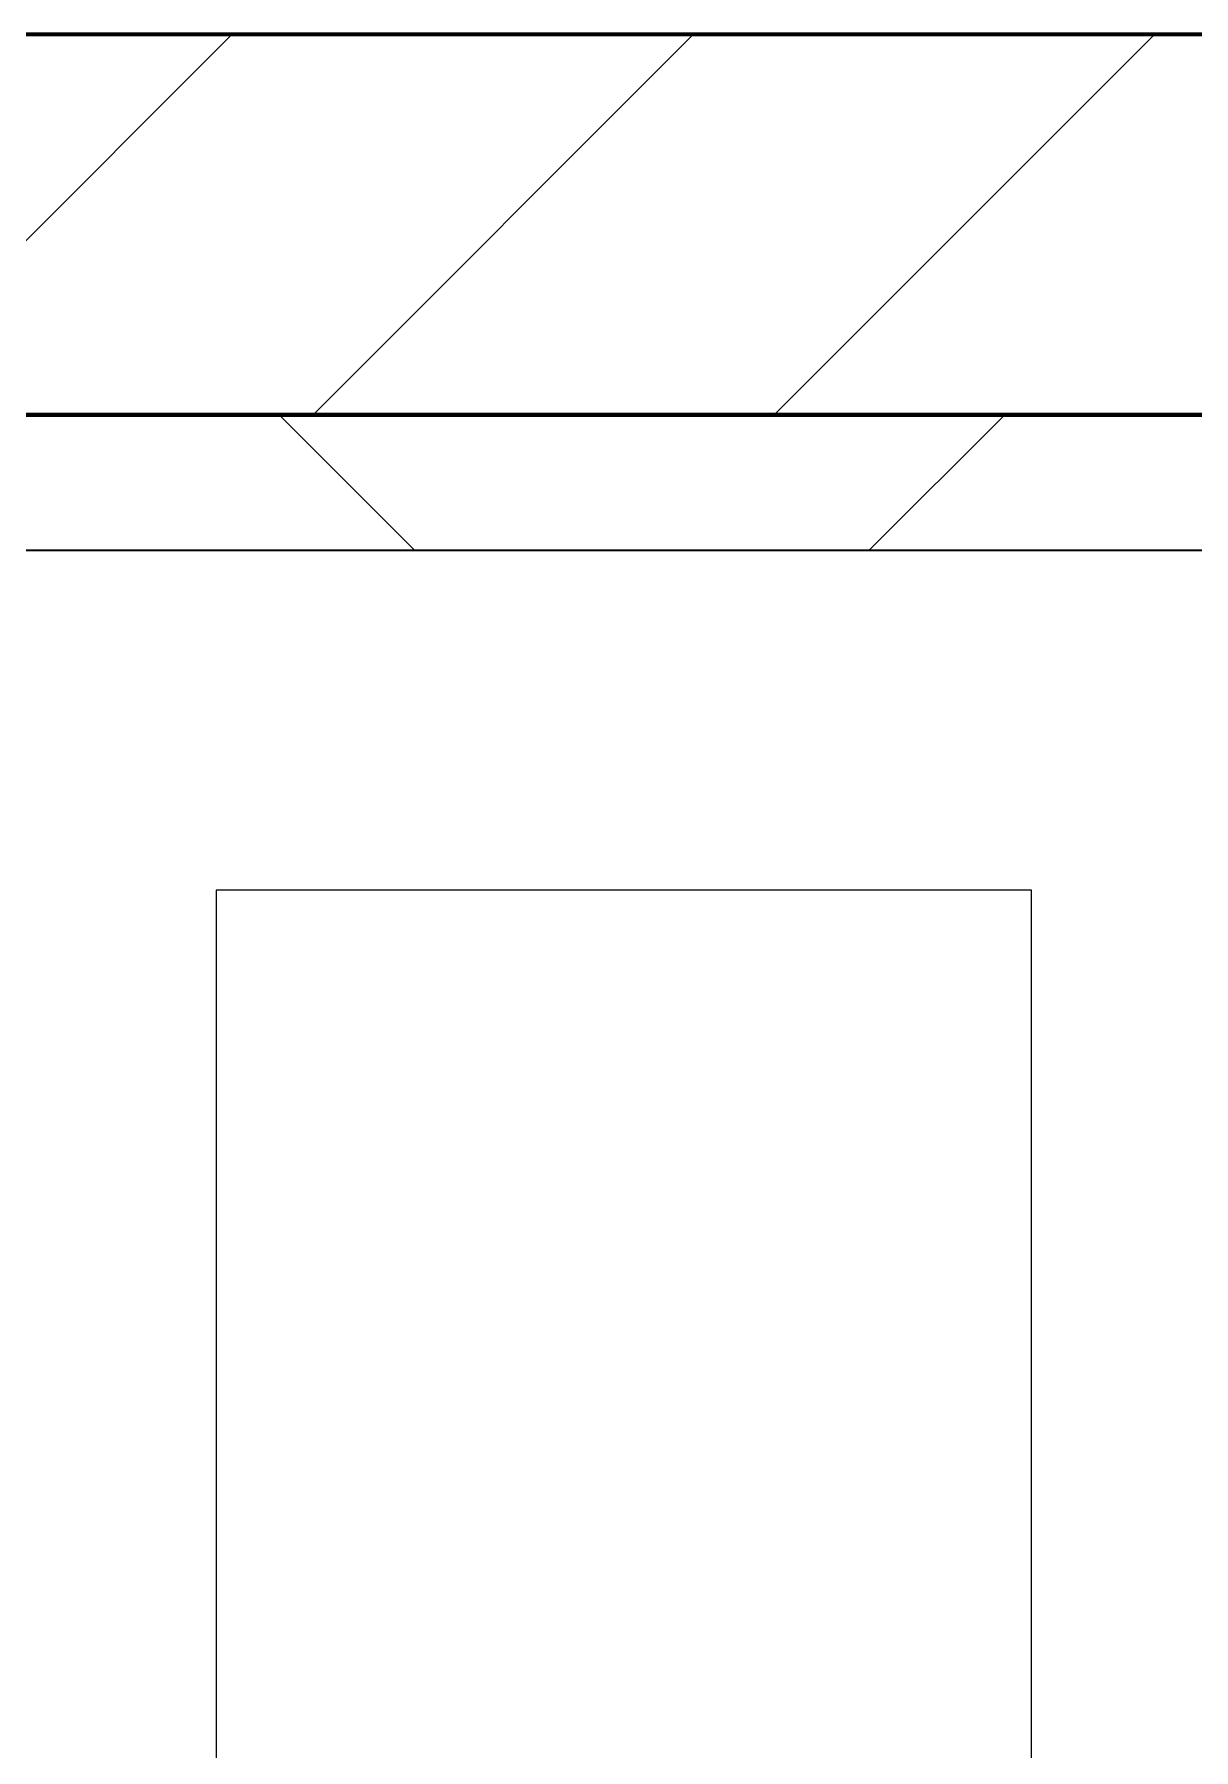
# Model space of a CAD drawing. Header units: millimetres. Extents: x -678720 to -601931, y -306 to 39239.
# Drawn here: x -667591 to -667164, y 8128 to 8759 of the extents above; entities that cross this region are included whole.
import ezdxf
from ezdxf.xclip import XClip

# ---------------------------------------------------------------- set-up
doc = ezdxf.new("R2010")
doc.units = ezdxf.units.MM
doc.header["$XCLIPFRAME"] = 0
doc.layers.add('000 - WIPEOUT', color=250, linetype='Continuous')
doc.layers.add('A11_ALU.SOLID SHEET', color=2, linetype='Continuous')
for name, color, linetype, lineweight in [('A-GLAZ-CURT', 2, 'Continuous', 9), ('A-WALL', 5, 'Continuous', 35), ('A-WALL-FNSH', 2, 'Continuous', 35), ('A-WALL-PATT', 1, 'Continuous', 35)]:
    doc.layers.add(name, color=color, linetype=linetype, lineweight=lineweight)

# ---------------------------------------------------------------- blocks, each defined once
blk = doc.blocks.new('PPLS-PP19_Custom Tile Pattern - Custom Tile Pattern-V80-4234-01 ENLARGED MULTI-PURPOSE LEVEL - REFLECTED CEILING PLAN - SHEET 5')
at = {"layer": 'A-GLAZ-CURT'}
for p, q in [((-300, 0), (300, 0)), ((300, 0), (-300, 0)), ((195.99, 0), (213.31, 0)), ((213.31, 0), (195.99, 0)), ((230.06, 0), (300, 0)), ((-300, -50), (300, -50)), ((300, -50), (-300, -50))]:
    blk.add_line(p, q, dxfattribs=at)
for points, knots in [([(-300, 0), (-284.65, 0), (-236.57, 0), (-174.61, 0), (-129.95, 0), (-110.8, 0), (-99.5, 0), (-91.46, 0)], [-5323.127839, -5323.127839, -5323.127839, -5323.127839, -4502.809032, -2700.551212, -1002.059161, -460.363443, 0, 0, 0, 0]), ([(-111.39, 0), (-118.69, 0), (-148.23, 0), (-202.69, 0), (-262.56, 0), (-294.48, 0), (-300, 0)], [-17861.827342, -17861.827342, -17861.827342, -17861.827342, -17136.203329, -15131.813646, -13729.592194, -13439.944408, -13439.944408, -13439.944408, -13439.944408]), ([(-150.34, 0), (-150.07, 0), (-147.75, 0), (-142.6, 0), (-127.86, 0), (-116.42, 0), (-112.25, 0)], [-4948.728362, -4948.728362, -4948.728362, -4948.728362, -4883.323924, -4440.880425, -4054.690705, -3835.264481, -3835.264481, -3835.264481, -3835.264481]), ([(-111.4, 0), (-120.46, 0), (-131.63, 0), (-147.74, 0), (-149.07, 0)], [-6957.82662, -6957.82662, -6957.82662, -6957.82662, -6449.282163, -6277.220794, -6277.220794, -6277.220794, -6277.220794]), ([(-86.16, 0), (-91.37, 0), (-104.13, 0), (-122.65, 0), (-139.03, 0), (-146.11, 0), (-146.95, 0)], [-1681.3698, -1681.3698, -1681.3698, -1681.3698, -1374.161226, -945.742622, -741.901385, -489.130243, -489.130243, -489.130243, -489.130243]), ([(-134.15, 0), (-133.32, 0), (-130.31, 0), (-117.33, 0), (-92.04, 0), (-74.02, 0), (-62.74, 0), (-60.36, 0), (-59.97, 0)], [-7657.439573, -7657.439573, -7657.439573, -7657.439573, -7293.749979, -6839.55839, -6236.997189, -5713.340575, -5140.470607, -5006.787413, -5006.787413, -5006.787413, -5006.787413]), ([(-113.43, 0), (-113.44, 0), (-113.96, 0), (-119.73, 0), (-125.43, 0), (-127.03, 0), (-127.41, 0)], [-328.499627, -328.499627, -328.499627, -328.499627, -282.672656, -98.539552, -24.539552, 0, 0, 0, 0]), ([(-126.5, 0), (-122.44, 0), (-117.47, 0), (-112.68, 0), (-112.43, 0)], [-5231.017328, -5231.017328, -5231.017328, -5231.017328, -4994.692869, -4981.921265, -4981.921265, -4981.921265, -4981.921265]), ([(-125.15, 0), (-124.93, 0), (-122.05, 0), (-116.67, 0), (-111.67, 0)], [-3362.7396, -3362.7396, -3362.7396, -3362.7396, -3342.215224, -3082.5113, -3082.5113, -3082.5113, -3082.5113]), ([(-46.15, 0), (-46.58, 0), (-49.04, 0), (-60.59, 0), (-81.23, 0), (-99.51, 0), (-114.02, 0), (-117.28, 0), (-118.78, 0)], [-1484.618509, -1484.618509, -1484.618509, -1484.618509, -1405.135169, -1060.00838, -740.068933, -229.489605, -116.330425, 0, 0, 0, 0]), ([(-117.74, 0), (-117.19, 0), (-114.78, 0), (-113.43, 0), (-113.43, 0)], [-821.249067, -821.249067, -821.249067, -821.249067, -394.672656, -330.879064, -330.879064, -330.879064, -330.879064]), ([(-45.44, 0), (-49.04, 0), (-60.29, 0), (-85.2, 0), (-103.26, 0), (-110.72, 0), (-111.46, 0)], [-3432.294019, -3432.294019, -3432.294019, -3432.294019, -2842.901703, -2193.204658, -1433.981041, -1345.709366, -1345.709366, -1345.709366, -1345.709366]), ([(-111.39, 0), (-110.88, 0), (-102.95, 0), (-90.42, 0), (-75.26, 0), (-68.41, 0), (-65.12, 0), (-63.63, 0)], [-3820.143407, -3820.143407, -3820.143407, -3820.143407, -3793.097032, -3402.597032, -3144.956779, -3050.982048, -2969.237017, -2969.237017, -2969.237017, -2969.237017]), ([(-111.39, 0), (-111.33, 0), (-107.95, 0), (-98.9, 0), (-85.29, 0), (-71.67, 0), (-65.93, 0), (-65.07, 0)], [-3077.780267, -3077.780267, -3077.780267, -3077.780267, -3074.362186, -2902.289527, -2605.247022, -2322.099534, -2241.8264, -2241.8264, -2241.8264, -2241.8264]), ([(-111.38, 0), (-103.33, 0), (-86.13, 0), (-63.44, 0), (-54.4, 0), (-49.99, 0), (-46.85, 0), (-45.85, 0)], [-4963.617072, -4963.617072, -4963.617072, -4963.617072, -4542.524482, -4008.285538, -3689.699207, -3546.54457, -3487.344885, -3487.344885, -3487.344885, -3487.344885]), ([(-111.16, 0), (-110.68, 0), (-106.82, 0), (-96.78, 0), (-71.33, 0), (-42.53, 0), (-12.78, 0), (4.23, 0), (9.64, 0), (10.14, 0), (10.18, 0)], [-5480.487471, -5480.487471, -5480.487471, -5480.487471, -5430.283136, -5103.229623, -4799.173296, -4065.652676, -3589.737505, -3285.047089, -3066.359526, -3044.715262, -3044.715262, -3044.715262, -3044.715262]), ([(-45.46, 0), (-49.32, 0), (-58.09, 0), (-75.59, 0), (-94, 0), (-107.46, 0), (-110.88, 0), (-111.04, 0)], [-1696.664541, -1696.664541, -1696.664541, -1696.664541, -1466.981642, -1208.454564, -789.402658, -501.969187, -487.154442, -487.154442, -487.154442, -487.154442]), ([(-45.46, 0), (-47.73, 0), (-58.45, 0), (-78.2, 0), (-100.35, 0), (-109.96, 0), (-110.5, 0)], [-8228.577539, -8228.577539, -8228.577539, -8228.577539, -8073.216054, -7508.296369, -7004.680444, -6974.689771, -6974.689771, -6974.689771, -6974.689771]), ([(-72.93, 0), (-75.51, 0), (-86.2, 0), (-99.99, 0), (-110.38, 0)], [-19442.345229, -19442.345229, -19442.345229, -19442.345229, -18935.241197, -17895.283523, -17895.283523, -17895.283523, -17895.283523]), ([(-91.46, 0), (-90.09, 0), (-84.7, 0), (-77.43, 0), (-72.73, 0), (-72.64, 0), (-72.64, 0)], [-19832.387487, -19832.387487, -19832.387487, -19832.387487, -19753.885894, -19541.04734, -19478.625389, -19471.062469, -19471.062469, -19471.062469, -19471.062469]), ([(-63.96, 0), (-64.13, 0), (-72.5, 0), (-80.63, 0), (-86.16, 0)], [-2171.769325, -2171.769325, -2171.769325, -2171.769325, -2007.031671, -1681.3698, -1681.3698, -1681.3698, -1681.3698]), ([(-29.03, 0), (-33.97, 0), (-43.74, 0), (-56.37, 0), (-71.66, 0), (-77.83, 0), (-82.66, 0), (-83.28, 0), (-83.28, 0)], [-2680.714891, -2680.714891, -2680.714891, -2680.714891, -2413.671296, -2161.752162, -2006.592567, -1646.621388, -1424.436217, -1393.971743, -1393.971743, -1393.971743, -1393.971743]), ([(-83.28, 0), (-83.28, 0), (-82.91, 0), (-76.14, 0), (-62.97, 0), (-48.14, 0), (-36.49, 0), (-33.57, 0), (-29.94, 0), (-28.57, 0)], [-1393.4169, -1393.4169, -1393.4169, -1393.4169, -1353.722004, -1274.333717, -1073.56893, -651.549973, -296.515819, -83.513472, 0, 0, 0, 0]), ([(-66.39, 0), (-66.39, 0), (-63.63, 0), (-57.13, 0), (-49.27, 0), (-46.29, 0)], [-2493.31794, -2493.31794, -2493.31794, -2493.31794, -2315.303971, -1809.437387, -1498.934542, -1498.934542, -1498.934542, -1498.934542]), ([(31.18, 0), (25.97, 0), (11.99, 0), (-16.92, 0), (-47.42, 0), (-65.77, 0), (-66.37, 0), (-66.38, 0)], [-4496.803627, -4496.803627, -4496.803627, -4496.803627, -4222.080604, -3745.412743, -2981.410125, -2542.574734, -2498.224237, -2498.224237, -2498.224237, -2498.224237]), ([(-63.63, 0), (-61.49, 0), (-57.39, 0), (-54.49, 0), (-45.2, 0), (-40.79, 0), (-40.46, 0), (-40.44, 0)], [-2969.237017, -2969.237017, -2969.237017, -2969.237017, -2851.217951, -2734.127174, -2474.780881, -2410.990208, -2350.645972, -2350.645972, -2350.645972, -2350.645972]), ([(-58.83, 0), (-58.37, 0), (-57.29, 0), (-54.23, 0), (-46.33, 0), (-42.62, 0), (-41.76, 0)], [-4859.52896, -4859.52896, -4859.52896, -4859.52896, -4680.891996, -4469.85053, -4321.566175, -4270.495146, -4270.495146, -4270.495146, -4270.495146]), ([(-51.83, 0), (-51.83, 0), (-51.78, 0), (-47.8, 0), (-46.77, 0), (-45.56, 0)], [-632.814994, -632.814994, -632.814994, -632.814994, -627.965721, -508.377888, -294.825634, -294.825634, -294.825634, -294.825634]), ([(76.63, 0), (74.8, 0), (67.65, 0), (53.52, 0), (37, 0), (24.07, 0), (12.82, 0), (-2.9, 0), (-20.62, 0), (-32.81, 0), (-44.85, 0), (-51.43, 0), (-51.79, 0)], [-3095.572228, -3095.572228, -3095.572228, -3095.572228, -2950.589685, -2634.532728, -2313.748533, -2106.613311, -1925.670641, -1617.263037, -1290.787923, -1039.307308, -819.71621, -644.910881, -644.910881, -644.910881, -644.910881]), ([(-36.33, 0), (-36.43, 0), (-37.27, 0), (-43.01, 0), (-44.74, 0), (-45.55, 0)], [-1855.773136, -1855.773136, -1855.773136, -1855.773136, -1810.870157, -1672.078046, -1522.242424, -1522.242424, -1522.242424, -1522.242424]), ([(-45.5, 0), (-42.68, 0), (-30.03, 0), (-18.03, 0), (8.61, 0), (14.55, 0), (19.53, 0), (20.32, 0)], [-3480.506342, -3480.506342, -3480.506342, -3480.506342, -3315.260113, -2864.387349, -2439.246196, -2084.094819, -2022.736455, -2022.736455, -2022.736455, -2022.736455]), ([(-45.46, 0), (-40.6, 0), (-33.05, 0), (-29.82, 0), (-29.19, 0)], [-1470.410112, -1470.410112, -1470.410112, -1470.410112, -963.711516, -666.19313, -666.19313, -666.19313, -666.19313]), ([(-36.62, 0), (-36.62, 0), (-40.35, 0), (-42.36, 0), (-44.6, 0), (-45.13, 0)], [-4069.478503, -4069.478503, -4069.478503, -4069.478503, -3858.647035, -3538.256648, -3449.24608, -3449.24608, -3449.24608, -3449.24608]), ([(9.32, 0), (9.08, 0), (7.65, 0), (2.57, 0), (-12.23, 0), (-25.64, 0), (-36.75, 0), (-43.58, 0), (-45.04, 0)], [-2922.926651, -2922.926651, -2922.926651, -2922.926651, -2882.788014, -2720.818881, -2518.50168, -2125.455881, -1792.521578, -1705.040547, -1705.040547, -1705.040547, -1705.040547]), ([(-26.75, 0), (-27.82, 0), (-33.84, 0), (-40.34, 0), (-44.38, 0)], [-8718.362214, -8718.362214, -8718.362214, -8718.362214, -8532.293389, -8253.382896, -8253.382896, -8253.382896, -8253.382896]), ([(-41.76, 0), (-39.9, 0), (-37.72, 0), (-36.92, 0), (-36.77, 0)], [-4270.495146, -4270.495146, -4270.495146, -4270.495146, -4161.040818, -4106.245333, -4106.245333, -4106.245333, -4106.245333]), ([(-36.78, 0), (-32.43, 0), (-19.22, 0), (8.83, 0), (43.36, 0), (70.92, 0), (82.12, 0), (83.66, 0)], [-6191.144455, -6191.144455, -6191.144455, -6191.144455, -5862.463379, -5340.621928, -4573.028122, -4094.177415, -3869.465285, -3869.465285, -3869.465285, -3869.465285]), ([(-36.29, 0), (-36.29, 0), (-34.66, 0), (-28.88, 0), (-26.95, 0), (-26.54, 0)], [-9150.272121, -9150.272121, -9150.272121, -9150.272121, -9057.163041, -8919.836787, -8834.607043, -8834.607043, -8834.607043, -8834.607043]), ([(19.77, 0), (14.26, 0), (1.26, 0), (-16.58, 0), (-34.76, 0), (-36.04, 0)], [-10229.544997, -10229.544997, -10229.544997, -10229.544997, -9884.23066, -9424.652049, -9182.880979, -9182.880979, -9182.880979, -9182.880979]), ([(-33.34, 0), (-33.34, 0), (-32.93, 0), (-31.16, 0), (-30.52, 0)], [-2415.024266, -2415.024266, -2415.024266, -2415.024266, -2357.633367, -2323.618664, -2323.618664, -2323.618664, -2323.618664]), ([(20.46, 0), (14.28, 0), (0.81, 0), (-17.84, 0), (-30.57, 0), (-31.82, 0), (-32, 0)], [-3671.132104, -3671.132104, -3671.132104, -3671.132104, -3333.063701, -2994.501669, -2698.150104, -2614.070998, -2614.070998, -2614.070998, -2614.070998]), ([(-30.76, 0), (-30.73, 0), (-29.99, 0), (-23.47, 0), (-15.75, 0), (-15.19, 0)], [-54176.191683, -54176.191683, -54176.191683, -54176.191683, -54157.274271, -53749.15266, -53717.791567, -53717.791567, -53717.791567, -53717.791567]), ([(-30.52, 0), (-27.11, 0), (-17.83, 0), (5.99, 0), (22.06, 0), (37.44, 0), (45.92, 0), (57.76, 0), (64.47, 0), (72.74, 0), (75.22, 0), (76.03, 0), (76.21, 0)], [-2323.618664, -2323.618664, -2323.618664, -2323.618664, -2142.497158, -1716.209403, -1206.526904, -1089.329421, -901.315459, -753.071572, -495.328968, -421.953223, -334.951786, -290.452333, -290.452333, -290.452333, -290.452333]), ([(-13, 0), (-14.35, 0), (-17.68, 0), (-25.97, 0), (-29.52, 0), (-30.21, 0)], [-55207.591944, -55207.591944, -55207.591944, -55207.591944, -54789.006179, -54461.685999, -54290.791712, -54290.791712, -54290.791712, -54290.791712]), ([(8.33, 0), (8.19, 0), (7.18, 0), (0.32, 0), (-13.89, 0), (-24.92, 0), (-29.03, 0)], [-3574.286521, -3574.286521, -3574.286521, -3574.286521, -3526.962355, -3285.499107, -2903.012179, -2680.714891, -2680.714891, -2680.714891, -2680.714891]), ([(-28.98, 0), (-28.66, 0), (-27.39, 0), (-24.45, 0), (-22.56, 0)], [-166.548282, -166.548282, -166.548282, -166.548282, -102.06493, 0, 0, 0, 0]), ([(-28.57, 0), (-26.93, 0), (-20.29, 0), (-11.45, 0), (2.08, 0), (12.44, 0), (18.45, 0), (20.49, 0)], [-5361.429781, -5361.429781, -5361.429781, -5361.429781, -5261.36855, -5050.479954, -4785.90057, -4596.498881, -4484.225687, -4484.225687, -4484.225687, -4484.225687]), ([(-22.56, 0), (-20.27, 0), (-17.03, 0), (-11.36, 0), (-7.66, 0), (-6.6, 0), (-6.44, 0)], [-56468.192263, -56468.192263, -56468.192263, -56468.192263, -56344.022017, -56303.229861, -56166.290093, -56124.392176, -56124.392176, -56124.392176, -56124.392176]), ([(-15.19, 0), (-13.07, 0), (7.48, 0), (42.82, 0), (88.72, 0), (120.63, 0), (138.28, 0), (138.53, 0)], [-461.142613, -461.142613, -461.142613, -461.142613, -429.606584, -390.253598, -346.313304, -291.370682, -290.5735, -290.5735, -290.5735, -290.5735]), ([(-6.54, 0), (-6.73, 0), (-7.2, 0), (-7.6, 0), (-7.79, 0)], [-56009.792147, -56009.792147, -56009.792147, -56009.792147, -55949.290093, -55895.192118, -55895.192118, -55895.192118, -55895.192118]), ([(-2.63, 0), (-2.47, 0), (-1.22, 0), (4.92, 0), (15.97, 0), (22.54, 0), (24.49, 0)], [-226.825321, -226.825321, -226.825321, -226.825321, -220.269177, -206.416616, -198.214427, -187.717507, -187.717507, -187.717507, -187.717507]), ([(20.41, 0), (19.7, 0), (9.71, 0), (3.08, 0), (-1.67, 0), (-2.25, 0)], [-288.798253, -288.798253, -288.798253, -288.798253, -285.83788, -246.234814, -234.646884, -234.646884, -234.646884, -234.646884]), ([(24.69, 0), (24.54, 0), (20.99, 0), (15.48, 0), (10.8, 0), (9.63, 0)], [-4368.572414, -4368.572414, -4368.572414, -4368.572414, -4306.476363, -4080.000647, -3772.857994, -3772.857994, -3772.857994, -3772.857994]), ([(18.16, 0), (19.15, 0), (24.25, 0), (25.66, 0), (26.12, 0)], [-5700.113719, -5700.113719, -5700.113719, -5700.113719, -5554.232259, -5302.431367, -5302.431367, -5302.431367, -5302.431367]), ([(114.39, 0), (114.2, 0), (112.08, 0), (105.42, 0), (92.38, 0), (85.59, 0), (74.4, 0), (62.26, 0), (51.85, 0), (43.81, 0), (29.53, 0), (22.64, 0), (20.61, 0), (20.3, 0)], [-8148.58938, -8148.58938, -8148.58938, -8148.58938, -8105.191388, -7723.759874, -7531.75727, -7135.649961, -6924.452779, -6738.82075, -6548.303034, -6314.283804, -6135.05769, -5972.647715, -5939.65799, -5939.65799, -5939.65799, -5939.65799]), ([(30.82, 0), (29.27, 0), (25.82, 0), (22.35, 0), (20.45, 0)], [-10462.034656, -10462.034656, -10462.034656, -10462.034656, -10363.088938, -10243.641117, -10243.641117, -10243.641117, -10243.641117]), ([(103.09, 0), (101.08, 0), (86.31, 0), (63.34, 0), (37.01, 0), (25.29, 0), (20.85, 0)], [-375.435014, -375.435014, -375.435014, -375.435014, -369.147452, -330.153101, -307.516438, -289.397823, -289.397823, -289.397823, -289.397823]), ([(70.61, 0), (66.16, 0), (55.8, 0), (39.61, 0), (29.92, 0), (22.48, 0), (20.89, 0)], [-4647.237329, -4647.237329, -4647.237329, -4647.237329, -4326.416877, -4098.545751, -3766.694881, -3679.062885, -3679.062885, -3679.062885, -3679.062885]), ([(21.37, 0), (21.77, 0), (23.21, 0), (24.62, 0), (24.72, 0), (24.72, 0)], [-4467.858151, -4467.858151, -4467.858151, -4467.858151, -4445.288762, -4384.376941, -4376.041937, -4376.041937, -4376.041937, -4376.041937]), ([(21.53, 0), (22.04, 0), (24.6, 0), (31, 0), (39.04, 0), (51.19, 0), (58.74, 0), (61.34, 0), (61.45, 0)], [-1992.768506, -1992.768506, -1992.768506, -1992.768506, -1956.422387, -1818.904206, -1645.594513, -1443.202566, -1228.752106, -1120.932285, -1120.932285, -1120.932285, -1120.932285]), ([(27.44, 0), (27.9, 0), (29.54, 0), (38.07, 0), (53.39, 0), (71.67, 0), (83.41, 0), (85.01, 0), (85.91, 0)], [-5037.309798, -5037.309798, -5037.309798, -5037.309798, -4887.603822, -4705.298446, -4353.683244, -3960.84581, -3759.045785, -3446.580388, -3446.580388, -3446.580388, -3446.580388]), ([(27.89, 0), (29.09, 0), (33.4, 0), (48.37, 0), (66.65, 0), (80.2, 0), (86.3, 0)], [-147.777612, -147.777612, -147.777612, -147.777612, -135.792042, -118.513713, -97.899267, -79.87979, -79.87979, -79.87979, -79.87979]), ([(53.18, 0), (53.06, 0), (52.22, 0), (44.99, 0), (36.46, 0), (30.82, 0)], [-622.740158, -622.740158, -622.740158, -622.740158, -566.066452, -360.610861, 0, 0, 0, 0]), ([(136.44, 0), (121.66, 0), (86.93, 0), (51.16, 0), (31.18, 0)], [-106.750556, -106.750556, -106.750556, -106.750556, -59.610984, 0, 0, 0, 0]), ([(168.37, 0), (167.68, 0), (162.47, 0), (147.02, 0), (109.77, 0), (76.86, 0), (57.82, 0), (46.51, 0), (41.18, 0), (36.02, 0), (35.54, 0), (35.54, 0)], [-543.375029, -543.375029, -543.375029, -543.375029, -530.793311, -458.593899, -401.860199, -357.622665, -341.267687, -334.000314, -326.15566, -319.318397, -317.489778, -317.489778, -317.489778, -317.489778]), ([(36.29, 0), (37.77, 0), (48.82, 0), (63.31, 0), (77.21, 0), (85.43, 0)], [-314.598523, -314.598523, -314.598523, -314.598523, -305.899624, -287.17622, -255.559425, -255.559425, -255.559425, -255.559425]), ([(61.47, 0), (61.47, 0), (61.21, 0), (54.61, 0), (53.71, 0), (53.56, 0)], [-1113.311073, -1113.311073, -1113.311073, -1113.311073, -1096.402191, -891.204116, -747.28819, -747.28819, -747.28819, -747.28819]), ([(76.22, 0), (75.58, 0), (73.64, 0), (71.05, 0), (70.61, 0)], [-193.634889, -193.634889, -193.634889, -193.634889, -31.537676, 0, 0, 0, 0]), ([(86.37, 0), (91.81, 0), (105.18, 0), (116.36, 0), (128.63, 0), (128.95, 0)], [-79.81702, -79.81702, -79.81702, -79.81702, -63.759246, -39.050993, -35.895543, -35.895543, -35.895543, -35.895543]), ([(86.38, 0), (87.63, 0), (102.86, 0), (124.45, 0), (132.42, 0), (134.6, 0)], [-254.330207, -254.330207, -254.330207, -254.330207, -249.500363, -194.761443, -152.241002, -152.241002, -152.241002, -152.241002]), ([(94.4, 0), (94.4, 0), (94.64, 0), (99.11, 0), (108.97, 0), (120.79, 0), (139.94, 0), (163.31, 0), (185.23, 0), (193.62, 0), (194.69, 0), (194.79, 0)], [-2348.345796, -2348.345796, -2348.345796, -2348.345796, -2310.419338, -2233.599744, -2052.234781, -1843.028543, -1530.39897, -1095.004608, -529.74427, -295.064701, -265.121568, -265.121568, -265.121568, -265.121568]), ([(129.02, 0), (129.02, 0), (124.41, 0), (122.35, 0), (114.96, 0), (108.04, 0), (103.09, 0)], [-35.386604, -35.386604, -35.386604, -35.386604, -31.430235, -22.807238, -15.488593, 0, 0, 0, 0]), ([(157.9, 0), (156.77, 0), (151.67, 0), (143.29, 0), (134.04, 0), (126.24, 0), (118.6, 0), (114.23, 0), (111.98, 0), (105.66, 0), (105.23, 0), (105.23, 0)], [-10292.955006, -10292.955006, -10292.955006, -10292.955006, -10098.273015, -9847.788484, -9677.714971, -9567.007022, -9453.21225, -9220.200448, -9012.77275, -8966.157302, -8929.495943, -8929.495943, -8929.495943, -8929.495943]), ([(105.26, 0), (105.52, 0), (111.01, 0), (112.65, 0), (113.59, 0)], [-8920.561005, -8920.561005, -8920.561005, -8920.561005, -8814.835624, -8577.462505, -8577.462505, -8577.462505, -8577.462505]), ([(128.58, 0), (128.8, 0), (130.16, 0), (139.26, 0), (152.67, 0), (161.24, 0), (162.19, 0), (162.75, 0)], [-633.326174, -633.326174, -633.326174, -633.326174, -627.736123, -618.981161, -602.094757, -592.980799, -581.414464, -581.414464, -581.414464, -581.414464]), ([(137.1, 0), (136, 0), (133.64, 0), (129.87, 0), (129.11, 0)], [-670.405967, -670.405967, -670.405967, -670.405967, -651.020627, -640.742133, -640.742133, -640.742133, -640.742133]), ([(193.8, 0), (193.33, 0), (190.11, 0), (183.13, 0), (171, 0), (161.95, 0), (161.28, 0), (158.35, 0), (157.85, 0), (157.77, 0)], [-11665.349007, -11665.349007, -11665.349007, -11665.349007, -11565.880756, -11105.624034, -10839.086983, -10768.332124, -10666.779182, -10580.760289, -10550.278881, -10550.278881, -10550.278881, -10550.278881]), ([(300, 0), (286.53, 0), (254.22, 0), (207.11, 0), (177.41, 0), (159.34, 0), (158.33, 0), (158.3, 0)], [-285.253232, -285.253232, -285.253232, -285.253232, -244.693688, -187.987675, -143.776725, -129.632772, -123.352749, -123.352749, -123.352749, -123.352749]), ([(159.07, 0), (159.13, 0), (160.84, 0), (165.21, 0), (174.15, 0), (185.98, 0), (208.82, 0), (219.42, 0), (230.06, 0)], [-115.643202, -115.643202, -115.643202, -115.643202, -114.681583, -87.660824, -65.295536, -41.623857, -24.459831, 0, 0, 0, 0]), ([(162.75, 0), (165.4, 0), (170.91, 0), (172.61, 0), (172.61, 0)], [-111.264224, -111.264224, -111.264224, -111.264224, -56.742688, -19.085662, -19.085662, -19.085662, -19.085662]), ([(247.1, 0), (246.76, 0), (245.04, 0), (238.34, 0), (226.56, 0), (221.1, 0), (200.27, 0), (182.99, 0), (174.27, 0), (169.67, 0), (168.99, 0)], [-9649.085549, -9649.085549, -9649.085549, -9649.085549, -9581.591397, -9406.094246, -9221.510254, -9016.44624, -8717.832359, -8253.978395, -8152.463617, -8069.855175, -8069.855175, -8069.855175, -8069.855175]), ([(215.22, 0), (214.62, 0), (210.55, 0), (203.98, 0), (187.54, 0), (175.3, 0), (169.49, 0)], [-203.825446, -203.825446, -203.825446, -203.825446, -198.527383, -184.406837, -162.427601, -142.916156, -142.916156, -142.916156, -142.916156]), ([(171.51, 0), (176.48, 0), (193.23, 0), (201.73, 0), (208.81, 0), (213.9, 0), (241.96, 0), (266.73, 0), (281.71, 0), (291.71, 0), (296.52, 0), (297.86, 0), (298.09, 0)], [-7971.819559, -7971.819559, -7971.819559, -7971.819559, -7784.112253, -7606.717214, -7289.299508, -7042.621073, -6582.165592, -6068.460911, -5766.029927, -5566.724884, -5280.360606, -5199.253518, -5199.253518, -5199.253518, -5199.253518]), ([(172.07, 0), (177.66, 0), (187.87, 0), (201.08, 0), (207.47, 0), (213.96, 0), (215.11, 0)], [-255.364076, -255.364076, -255.364076, -255.364076, -237.955587, -223.92608, -215.862851, -208.75215, -208.75215, -208.75215, -208.75215]), ([(300, 0), (288.22, 0), (262, 0), (230.43, 0), (219.94, 0), (219.02, 0)], [-12528.858583, -12528.858583, -12528.858583, -12528.858583, -11905.454923, -11162.864862, -10856.732305, -10856.732305, -10856.732305, -10856.732305]), ([(219.9, 0), (220.86, 0), (227.84, 0), (242.06, 0), (246.54, 0), (246.96, 0)], [-10670.940496, -10670.940496, -10670.940496, -10670.940496, -10511.382485, -9925.173265, -9834.877357, -9834.877357, -9834.877357, -9834.877357]), ([(284.76, 0), (284.76, 0), (285.09, 0), (287.47, 0), (293.59, 0), (297.76, 0), (300, 0)], [-4110.630118, -4110.630118, -4110.630118, -4110.630118, -4053.389046, -3959.664717, -3862.421465, -3746.95702, -3746.95702, -3746.95702, -3746.95702]), ([(297.38, 0), (295.84, 0), (291.62, 0), (285.38, 0), (284.87, 0)], [-4803.172655, -4803.172655, -4803.172655, -4803.172655, -4358.271401, -4143.037883, -4143.037883, -4143.037883, -4143.037883])]:
    blk.add_open_spline(points, degree=3, knots=knots, dxfattribs=at)
for points in [[(-112.23, 0), (-114.85, 0), (-116.83, 0), (-117.56, 0)], [(-115.82, 0), (-115.14, 0), (-113.63, 0), (-111.44, 0)], [(-111.49, 0), (-113.85, 0), (-115.02, 0), (-115.63, 0)], [(-44.93, 0), (-43.19, 0), (-40.22, 0), (-36.78, 0)], [(-39.84, 0), (-39.08, 0), (-38.11, 0), (-37.36, 0)], [(19.75, 0), (19.06, 0), (18.58, 0), (18.16, 0)], [(24.49, 0), (25.23, 0), (25.72, 0), (26.04, 0)], [(80.35, 0), (79.57, 0), (78.27, 0), (76.63, 0)], [(84.06, 0), (83.48, 0), (82.41, 0), (81.72, 0)], [(87.16, 0), (89.12, 0), (92.58, 0), (94.33, 0)], [(168.74, 0), (168.74, 0), (169.81, 0), (171.51, 0)], [(195.11, 0), (194.91, 0), (194.44, 0), (193.8, 0)]]:
    blk.add_open_spline(points, degree=3, dxfattribs=at)
blk = doc.blocks.new('PPLS-PP19_Custom Tile Pattern - Custom Tile Pattern-V81-4234-01 ENLARGED MULTI-PURPOSE LEVEL - REFLECTED CEILING PLAN - SHEET 5')
at = {"layer": 'A-GLAZ-CURT'}
for p, q in [((-300, 0), (300, 0)), ((300, 0), (-300, 0)), ((-293.07, 0), (-275.75, 0)), ((-275.75, 0), (-293.07, 0)), ((-300, -50), (300, -50)), ((300, -50), (-300, -50))]:
    blk.add_line(p, q, dxfattribs=at)
at = {"layer": 'A-GLAZ-CURT', "flags": 128}
for points in [[(-300, 0), (-291.56, 0)], [(-184.81, 0), (-190.44, 0), (-196.37, 0), (-202.58, 0), (-209.04, 0), (-215.73, 0), (-222.63, 0), (-229.72, 0), (-236.97, 0), (-244.39, 0), (-251.96, 0), (-259.67, 0), (-267.51, 0), (-275.48, 0), (-283.55, 0), (-291.73, 0), (-300, 0)]]:
    blk.add_lwpolyline(points, dxfattribs=at)
at = {"layer": 'A-GLAZ-CURT'}
for points, knots in [([(-300, 0), (-284.65, 0), (-240.3, 0), (-204.86, 0), (-184.02, 0)], [-5323.127839, -5323.127839, -5323.127839, -5323.127839, -4502.809032, -2904.116462, -2904.116462, -2904.116462, -2904.116462]), ([(-184.02, 0), (-193.65, 0), (-223.8, 0), (-262.56, 0), (-294.48, 0), (-300, 0)], [-15833.114088, -15833.114088, -15833.114088, -15833.114088, -15131.813646, -13729.592194, -13439.944408, -13439.944408, -13439.944408, -13439.944408])]:
    blk.add_open_spline(points, degree=3, knots=knots, dxfattribs=at)
blk = doc.blocks.new('*U321')
at = {"layer": 'A-GLAZ-CURT', "rotation": 180}
for name, p in [('PPLS-PP19_Custom Tile Pattern - Custom Tile Pattern-V81-4234-01 ENLARGED MULTI-PURPOSE LEVEL - REFLECTED CEILING PLAN - SHEET 5', (-34865, -710)), ('PPLS-PP19_Custom Tile Pattern - Custom Tile Pattern-V80-4234-01 ENLARGED MULTI-PURPOSE LEVEL - REFLECTED CEILING PLAN - SHEET 5', (-34265, -710))]:
    blk.add_blockref(name, p, dxfattribs=at)
blk = doc.blocks.new('*U605')
at = {"color": 3}
blk.add_wipeout([(-275, -14850), (275, -14850), (275, -15150), (-275, -15150)], dxfattribs=at).dxf.layer = '000 - WIPEOUT'
at = {"layer": 'A11_ALU.SOLID SHEET', "color": 0, "linetype": 'ByBlock'}
blk.add_lwpolyline([(-275, -15150), (275, -15150), (275, -14850), (-275, -14850)], close=True, dxfattribs=at)
blk = doc.blocks.new('*U743')
blk.add_lwpolyline([(21173.36, -580), (28210, -580), (28210, -6849.96), (45954.15, -6849.96), (45954.15, 600), (82995.06, 600), (83086.47, 650), (90052, 650), (90392, 990), (103159.16, 990), (103159.16, 4990), (21173.36, 4990), (21173.36, 3485.45), (21203.36, 3485.45), (21203.36, 925.54), (21173.36, 925.54), (21173.36, -580)])
at = {"layer": 'A11_ALU.SOLID SHEET', "color": 0, "linetype": 'ByBlock', "rotation": 90}
blk.add_blockref('*U605', (62308.5, 4590), dxfattribs=at)

msp = doc.modelspace()

# ---------------------------------------------------------------- block references
at = {"layer": 'A11_ALU.SOLID SHEET'}
ref = msp.add_blockref('*U743', (-744682.37, 3579.02), dxfattribs=at)
XClip(ref).set_block_clipping_path([(69798.6834257276, -3885.5002684942), (120965.0023936313, 33679.9972602262)])

# ---------------------------------------------------------------- next in the draw order: hatches: boundary and pattern name
at = {"layer": 'A-WALL-PATT', "lineweight": 9}
h = msp.add_hatch(dxfattribs=at)
h.set_pattern_fill('FP_2', color=256, style=0, pattern_type=2)
h.set_pattern_definition([(45, (0, 0), (-84.852814, 84.852814), [])])
h.paths.add_polyline_path([(-645614.94, 8619.02), (-644025.62, 8619.02), (-644076.02, 8641.53), (-644079.79, 8639.36), (-644084.96, 8639.36), (-644091.03, 8644.02), (-644092.03, 8648.69), (-644157.37, 8677.88), (-644139.02, 8718.97), (-643915.31, 8619.02), (-632557.37, 8619.02), (-632557.37, 8759.02), (-674883.69, 8759.02), (-674883.69, 8619.02), (-672825.62, 8619.02), (-672876.02, 8641.53), (-672879.79, 8639.36), (-672884.96, 8639.36), (-672891.03, 8644.02), (-672892.03, 8648.69), (-672957.37, 8677.88), (-672939.02, 8718.97), (-672715.31, 8619.02), (-669225.62, 8619.02), (-669276.02, 8641.53), (-669279.79, 8639.36), (-669284.96, 8639.36), (-669291.03, 8644.02), (-669292.03, 8648.69), (-669357.37, 8677.88), (-669339.02, 8718.97), (-669115.31, 8619.02), (-665625.62, 8619.02), (-665676.02, 8641.53), (-665679.79, 8639.36), (-665684.96, 8639.36), (-665691.03, 8644.02), (-665692.03, 8648.69), (-665757.37, 8677.88), (-665739.02, 8718.97), (-665515.31, 8619.02), (-662025.62, 8619.02), (-662076.02, 8641.53), (-662079.79, 8639.36), (-662084.96, 8639.36), (-662091.03, 8644.02), (-662092.03, 8648.69), (-662157.37, 8677.88), (-662139.02, 8718.97), (-661915.31, 8619.02), (-658425.62, 8619.02), (-658476.02, 8641.53), (-658479.79, 8639.36), (-658484.96, 8639.36), (-658491.03, 8644.02), (-658492.03, 8648.69), (-658557.37, 8677.88), (-658539.02, 8718.97), (-658315.31, 8619.02), (-654825.62, 8619.02), (-654876.02, 8641.53), (-654879.79, 8639.36), (-654884.96, 8639.36), (-654891.03, 8644.02), (-654892.03, 8648.69), (-654957.37, 8677.88), (-654939.02, 8718.97), (-654715.31, 8619.02), (-651225.62, 8619.02), (-651276.02, 8641.53), (-651279.79, 8639.36), (-651284.96, 8639.36), (-651291.03, 8644.02), (-651292.03, 8648.69), (-651357.37, 8677.88), (-651339.02, 8718.97), (-651115.31, 8619.02), (-647625.62, 8619.02), (-647676.02, 8641.53), (-647679.79, 8639.36), (-647684.96, 8639.36), (-647691.03, 8644.02), (-647692.03, 8648.69), (-647757.37, 8677.88), (-647739.02, 8718.97), (-647515.31, 8619.02), (-645746.78, 8619.02)])
h = msp.add_hatch(dxfattribs=at)
h.set_pattern_fill('FP_3', color=256, style=0, pattern_type=2)
h.set_pattern_definition([(45, (0, 0), (-212.13203, 212.13203), []), (135, (0, 0), (-212.13203, -212.13203), [])])
h.paths.add_polyline_path([(-637582.37, 8569.02), (-637582.37, 8619.02), (-643915.31, 8619.02), (-643803.39, 8569.02), (-641132.34, 8569.02)])
h.paths.add_polyline_path([(-659985.63, 8569.02), (-658313.71, 8569.02), (-658425.62, 8619.02), (-661915.31, 8619.02), (-661803.39, 8569.02), (-660051.55, 8569.02)])
h.paths.add_polyline_path([(-653657.25, 8569.02), (-651113.71, 8569.02), (-651225.62, 8619.02), (-654715.31, 8619.02), (-654603.39, 8569.02), (-653782.37, 8569.02)])
h.paths.add_polyline_path([(-643913.71, 8569.02), (-644025.62, 8619.02), (-647515.31, 8619.02), (-647403.39, 8569.02), (-643966.93, 8569.02)])
h.paths.add_polyline_path([(-658203.39, 8569.02), (-654713.71, 8569.02), (-654825.62, 8619.02), (-658315.31, 8619.02), (-658205.78, 8570.08)])
h.paths.add_polyline_path([(-662292.85, 8569.02), (-661913.71, 8569.02), (-662025.62, 8619.02), (-665515.31, 8619.02), (-665403.39, 8569.02), (-662358.77, 8569.02)])
h.paths.add_polyline_path([(-647513.71, 8569.02), (-647625.62, 8619.02), (-651115.31, 8619.02), (-651003.39, 8569.02), (-647526.64, 8569.02)])
h.paths.add_polyline_path([(-666973.22, 8569.02), (-665513.71, 8569.02), (-665625.62, 8619.02), (-669115.31, 8619.02), (-669003.39, 8569.02), (-667105.06, 8569.02)])
h.paths.add_polyline_path([(-670928.45, 8569.02), (-669113.71, 8569.02), (-669225.62, 8619.02), (-672715.31, 8619.02), (-672603.39, 8569.02), (-670994.37, 8569.02)])
h.paths.add_polyline_path([(-672906.07, 8569.02), (-672713.71, 8569.02), (-672825.62, 8619.02), (-674883.69, 8619.02), (-674883.69, 8569.02), (-672957.37, 8569.02)])

# ---------------------------------------------------------------- next in the draw order: linework, layer by layer
at = {"layer": 'A-WALL', "color": 7, "lineweight": 70}
for p, q in [((-668182.37, 8759.02), (-665782.37, 8759.02)), ((-665782.37, 8619.02), (-668182.37, 8619.02)), ((-668182.37, 8619.02), (-665782.37, 8619.02))]:
    msp.add_line(p, q, dxfattribs=at)
at = {"layer": 'A-WALL-FNSH', "color": 250}
msp.add_line((-665782.37, 8569.02), (-668182.37, 8569.02), dxfattribs=at)

# ---------------------------------------------------------------- next in the draw order: block references
msp.add_blockref('*U321', (-633017.37, 9279.02))

doc.saveas('drawing.dxf')
